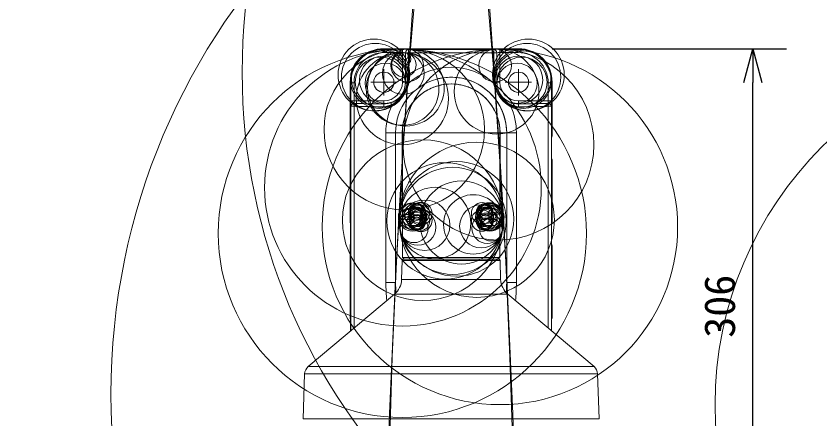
# Model space of a CAD drawing. Units: millimetres, scale not verified. Extents: x -1390 to 23383, y -11727 to 11622.
# Drawn here: x -48.6 to -0.84, y 45.99 to 69.93 of the extents above; entities that cross this region are included whole.
import ezdxf
from ezdxf.enums import TextEntityAlignment as Align

# ---------------------------------------------------------------- set-up
doc = ezdxf.new("R2010")
doc.units = ezdxf.units.MM
doc.header["$LTSCALE"] = 0.125
doc.layers.add('0-0_0', color=7, linetype='Continuous')
doc.layers.add('0-6_SUNPO', color=7, linetype='Continuous')
doc.layers.add('0-4_GAIKEI', color=1, linetype='Continuous', lineweight=18)
doc.styles.add('ＭＳ ゴシック', font='')
doc.styles.get('ＭＳ ゴシック').set_extended_font_data('MS Gothic')

# ---------------------------------------------------------------- blocks, each defined once
blk = doc.blocks.new('_OPEN30')
at = {"layer": '0-0_0'}
blk.add_line((0, 0), (-1, 0), dxfattribs=at)
blk.add_lwpolyline([(-1, 0.26795), (0, 0), (-1, -0.26795)], dxfattribs=at)
blk = doc.blocks.new('D1')
at = {"layer": '0-6_SUNPO'}
for p, q in [((47.7348, -50.5027), (61.6554, -50.5027)), ((59.6554, -79.0991), (59.6554, -52.5027)), ((43.7367, -81.0991), (61.6554, -81.0991))]:
    blk.add_line(p, q, dxfattribs=at)
at = {"layer": '0-6_SUNPO', "xscale": 2, "yscale": 2}
for p, rotation in [((59.6554, -50.5027), 90), ((59.6554, -81.0991), 270)]:
    blk.add_blockref('_OPEN30', p, dxfattribs=dict(at, rotation=rotation))
at = {"layer": '0-6_SUNPO', "style": 'ＭＳ ゴシック'}
blk.add_text('306', height=1.833, rotation=90, dxfattribs=at).set_placement((59.1554, -67.6759), align=Align.BOTTOM_LEFT)

msp = doc.modelspace()

# ---------------------------------------------------------------- linework, layer by layer
at = {"layer": '0-4_GAIKEI', "color": 7}
for p, q in [((-18.7562, 67.9888), (-26.7514, 67.9888)), ((-18.7562, 67.9887), (-26.7514, 67.9887)), ((-28.7502, 62.7923), (-28.7502, 65.9899)), ((-28.7502, 62.7923), (-28.7502, 65.9899)), ((-28.7502, 62.7923), (-28.7257, 62.7923)), ((-28.7257, 62.7923), (-28.7258, 62.7855)), ((-25.6538, 62.9923), (-25.6538, 58.0856)), ((-19.8538, 62.9923), (-19.8538, 58.0856)), ((-19.85, 62.9923), (-19.85, 61.1147)), ((-16.7818, 62.7855), (-16.7818, 62.7923)), ((-16.7818, 62.7855), (-16.7818, 61.3991)), ((-28.7502, 57.6923), (-28.7502, 61.3923)), ((-28.7502, 57.6923), (-28.7502, 61.3923)), ((-28.7258, 61.3991), (-28.7257, 61.3923)), ((-16.7818, 61.3923), (-16.7818, 61.3991)), ((-16.7574, 61.3923), (-16.7818, 61.3923)), ((-16.7574, 61.3923), (-16.7574, 57.6923)), ((-25.6538, 57.899), (-25.6538, 55.5923)), ((-19.8538, 57.899), (-19.8538, 55.5923)), ((-28.7502, 57.6923), (-28.7257, 57.6923)), ((-28.7257, 57.6923), (-28.7258, 57.6855)), ((-16.7818, 57.6855), (-16.7818, 57.6923)), ((-16.7818, 57.6855), (-16.7818, 56.2991)), ((-28.7502, 51.9923), (-28.7502, 56.2923)), ((-28.7502, 51.9923), (-28.7502, 56.2923)), ((-28.7258, 56.2991), (-28.7257, 56.2923)), ((-16.7818, 56.2923), (-16.7818, 56.2991)), ((-16.7574, 56.2923), (-16.7818, 56.2923)), ((-16.7574, 56.2923), (-16.7574, 51.9923)), ((-25.6538, 55.5923), (-25.5538, 55.4923)), ((-19.8538, 55.5923), (-19.9538, 55.4923)), ((-25.6571, 55.3958), (-25.6963, 54.2749)), ((-19.8504, 55.3958), (-19.8113, 54.2749)), ((-26.1242, 53.3976), (-31.243, 49.1024)), ((-19.3833, 53.3976), (-14.2645, 49.1024)), ((-28.7502, 51.9923), (-28.7257, 51.9923)), ((-28.7257, 51.9923), (-28.7258, 51.9855)), ((-28.7257, 51.2146), (-28.7257, 51.9923)), ((-16.7818, 51.9855), (-16.7818, 51.9923)), ((-16.7818, 51.9855), (-16.7818, 51.2146)), ((-31.457, 48.6637), (-31.5503, 45.9927)), ((-14.0505, 48.6637), (-13.9573, 45.9927))]:
    msp.add_line(p, q, dxfattribs=at)
at = {"layer": '0-4_GAIKEI'}
for p, q in [((-26.7514, 67.9887), (-26.7199, 67.9572)), ((-25.6468, 67.9566), (-26.7199, 67.9572)), ((-19.8608, 67.9566), (-18.7876, 67.9572)), ((-18.7562, 67.9887), (-18.7876, 67.9572)), ((-25.6503, 67.7567), (-26.7234, 67.7573)), ((-25.6503, 67.7567), (-25.6503, 65.9923)), ((-25.4681, 67.7479), (-25.4681, 65.9923)), ((-25.4681, 67.7479), (-25.2875, 67.7479)), ((-25.2875, 67.7479), (-25.2875, 65.9923)), ((-20.2201, 65.9923), (-20.2201, 67.7479)), ((-20.0395, 67.7479), (-20.2201, 67.7479)), ((-20.0395, 65.9923), (-20.0395, 67.7479)), ((-19.8573, 67.7567), (-18.7842, 67.7573)), ((-19.8573, 67.7567), (-19.8573, 65.9923)), ((-26.7541, 66.7733), (-26.7541, 65.2113)), ((-18.7534, 66.7733), (-18.7534, 65.2113)), ((-28.7502, 65.9899), (-28.7198, 65.9595)), ((-28.7198, 65.9595), (-28.5234, 65.9595)), ((-28.7198, 64.8895), (-28.7198, 65.9595)), ((-28.5234, 64.8895), (-28.5234, 65.9595)), ((-25.9731, 65.9923), (-27.5352, 65.9923)), ((-25.2875, 65.9923), (-25.6503, 65.9923)), ((-25.4688, 65.9495), (-25.2883, 65.9434)), ((-20.2201, 65.9923), (-19.8573, 65.9923)), ((-20.0387, 65.9495), (-20.2193, 65.9434)), ((-17.9724, 65.9923), (-19.5344, 65.9923)), ((-16.9842, 64.8895), (-16.9842, 65.9595)), ((-16.7878, 65.9595), (-16.9842, 65.9595)), ((-16.7574, 65.9899), (-16.7878, 65.9595)), ((-16.7878, 64.8895), (-16.7878, 65.9595)), ((-28.7198, 64.8895), (-28.5234, 64.8895)), ((-28.7139, 64.5644), (-28.5256, 64.5644)), ((-28.7139, 64.5644), (-28.7139, 51.2245)), ((-28.5256, 64.5644), (-28.5256, 51.3825)), ((-27.5944, 64.8923), (-26.7503, 64.8923)), ((-17.9132, 64.8923), (-18.7573, 64.8923)), ((-16.7878, 64.8895), (-16.9842, 64.8895)), ((-16.9819, 51.3825), (-16.9819, 64.5644)), ((-16.7936, 64.5644), (-16.9819, 64.5644)), ((-16.7936, 51.2245), (-16.7936, 64.5644)), ((-26.6305, 62.9923), (-26.6305, 54.0923)), ((-26.6305, 62.9923), (-18.877, 62.9923)), ((-26.0538, 54.0923), (-26.0538, 62.9923)), ((-26.0535, 54.0972), (-26.0535, 62.9923)), ((-25.6575, 61.1147), (-25.6575, 62.9923)), ((-19.454, 62.9923), (-19.454, 54.0972)), ((-19.4538, 62.9923), (-19.4538, 54.0923)), ((-18.877, 54.0923), (-18.877, 62.9923)), ((-25.6538, 61.1147), (-25.6575, 61.1147)), ((-19.8538, 61.1147), (-19.8538, 61.1054)), ((-19.8538, 61.1147), (-19.85, 61.1147)), ((-25.3064, 58.281), (-25.4832, 58.1366)), ((-25.3064, 58.4923), (-24.8822, 58.4923)), ((-25.1296, 58.1366), (-25.3064, 58.281)), ((-24.8115, 58.5173), (-24.8822, 58.5173)), ((-24.6983, 58.5673), (-24.8115, 58.5673)), ((-20.8092, 58.5673), (-20.6961, 58.5673)), ((-20.6961, 58.5173), (-20.6254, 58.5173)), ((-20.2011, 58.4923), (-20.6254, 58.4923)), ((-20.2011, 58.281), (-20.3779, 58.1366)), ((-20.0243, 58.1366), (-20.2011, 58.281)), ((-25.4832, 58.1366), (-25.4832, 57.848)), ((-25.4832, 58.1366), (-25.2711, 58.1366)), ((-25.4832, 57.848), (-25.3064, 57.7036)), ((-25.4832, 57.848), (-25.2711, 57.848)), ((-25.3064, 57.7036), (-25.1296, 57.848)), ((-25.1296, 57.848), (-25.1296, 58.1366)), ((-20.3779, 58.1366), (-20.3779, 57.848)), ((-20.3779, 57.848), (-20.2011, 57.7036)), ((-20.2365, 58.1366), (-20.3072, 58.1944)), ((-20.3072, 57.7902), (-20.2365, 57.848)), ((-20.0243, 58.1366), (-20.2365, 58.1366)), ((-20.2365, 57.848), (-20.2365, 58.1366)), ((-20.0243, 57.848), (-20.0243, 58.1366)), ((-25.3064, 57.4923), (-24.8822, 57.4923)), ((-24.8115, 57.4673), (-24.8822, 57.4673)), ((-24.6983, 57.4173), (-24.8115, 57.4173)), ((-20.8092, 57.4173), (-20.6961, 57.4173)), ((-20.6961, 57.4673), (-20.6254, 57.4673)), ((-20.2011, 57.4923), (-20.6254, 57.4923)), ((-19.8538, 55.5923), (-25.6538, 55.5923)), ((-19.9503, 55.4923), (-25.5572, 55.4923)), ((-19.8504, 55.3958), (-25.6571, 55.3958)), ((-26.6305, 54.0923), (-26.0538, 54.0923)), ((-26.0535, 54.0972), (-26.0538, 54.0972)), ((-19.8113, 54.2749), (-25.6963, 54.2749)), ((-19.454, 54.0972), (-19.4538, 54.0972)), ((-19.454, 54.0972), (-19.454, 54.0922)), ((-19.4538, 54.0923), (-19.454, 54.0922)), ((-18.877, 54.0923), (-19.4538, 54.0923)), ((-19.3833, 53.3976), (-26.1242, 53.3976)), ((-14.2645, 49.1024), (-31.243, 49.1024)), ((-14.0505, 48.6637), (-31.457, 48.6637)), ((-13.9573, 45.9927), (-31.5503, 45.9927))]:
    msp.add_line(p, q, dxfattribs=at)
at = {"layer": '0-4_GAIKEI', "color": 7}
for points in [[(-16.7574, 65.9899), (-16.7574, 62.7923), (-16.7818, 62.7923), (-16.7818, 61.3923)], [(-28.7502, 61.3923), (-28.7257, 61.3923), (-28.7257, 62.7923)], [(-28.7502, 56.2923), (-28.7257, 56.2923), (-28.7257, 57.6923)], [(-16.7574, 57.6923), (-16.7818, 57.6923), (-16.7818, 56.2923)], [(-16.7574, 51.9923), (-16.7818, 51.9923), (-16.7818, 51.2146)]]:
    msp.add_lwpolyline(points, dxfattribs=at)
at = {"layer": '0-4_GAIKEI'}
for points in [[(-25.2004, 58.1944), (-25.2711, 58.1366), (-25.2711, 57.848), (-25.2004, 57.7902)], [(-20.2011, 57.7036), (-20.0243, 57.848), (-20.2365, 57.848)], [(-26.0538, 54.0923), (-26.0535, 54.0922), (-26.0535, 54.0972)]]:
    msp.add_lwpolyline(points, dxfattribs=at)
for centre, radius in [((-676.9037, 58.2506), 712.7527), ((-644.9951, 22.0888), 626.3595), ((598.2915, 22.1524), 625.1617), ((-462.3357, 32.5044), 443.4033), ((416.0256, 32.5542), 442.5992), ((-353.4515, 54.9845), 388.6825), ((-320.8892, 54.3323), 356.7168), ((-236.8494, 54.1472), 272.0774), ((-110.4463, 65.4651), 146.726), ((-96.3256, 48.4224), 132.6051), ((-54.5286, 65.9793), 90.6145), ((-60.1391, 48.015), 96.225), ((-44.1686, 47.9304), 80.2544), ((-22.557, 66.4051), 58.8317), ((-29.3246, 47.6645), 65.5999), ((0.4558, 66.5844), 35.6268), ((-3.4418, 47.4562), 39.5248), ((-27.3414, 66.4298), 2.1296), ((-27.2644, 66.2962), 2.0073), ((-18.1662, 66.4298), 2.1296), ((-18.2432, 66.2962), 2.0073), ((14.5979, 46.8385), 21.6696), ((-25.6524, 57.0175), 10.939), ((-25.6203, 59.7346), 8.2218), ((-19.8564, 57.3991), 10.5575), ((-25.5376, 63.1866), 4.7688), ((-27.0325, 66.1437), 1.7086), ((-26.9744, 66.2228), 1.7083), ((-25.4416, 65.6742), 2.2793), ((-25.3642, 66.9853), 0.966), ((-19.9413, 62.2858), 5.6701), ((-20.0547, 65.4358), 2.518), ((-20.1433, 66.9853), 0.966), ((-18.5331, 66.2228), 1.7083), ((-18.475, 66.1437), 1.7086), ((-26.9593, 65.994), 1.4911), ((-25.6531, 65.0197), 2.737), ((-26.7803, 66.1277), 1.4188), ((-25.641, 65.5965), 2.1601), ((-25.5985, 66.5149), 1.2407), ((-25.561, 67.0284), 0.7258), ((-25.5266, 67.3728), 0.3797), ((-25.502, 67.5519), 0.1989), ((-18.7272, 66.1277), 1.4188), ((-18.5483, 65.994), 1.4911), ((-26.6714, 65.9342), 1.1971), ((-18.8362, 65.9342), 1.1971), ((-26.7541, 65.9923), 0.6008), ((-18.7534, 65.9923), 0.6008), ((-24.4401, 57.7981), 4.7758), ((-21.2302, 57.8264), 4.6117), ((-23.1202, 57.7603), 3.4554), ((-22.4359, 57.8745), 3.4051), ((-22.6616, 57.7606), 3.1788), ((-23.7102, 57.6299), 2.1221), ((-22.1394, 57.6665), 2.4701), ((-21.4418, 57.5507), 1.7629), ((-25.0459, 57.9928), 0.8432), ((-24.3247, 57.5027), 1.4946), ((-25.0062, 58.0144), 0.7982), ((-24.8987, 58.1219), 0.6461), ((-24.8223, 58.2679), 0.4813), ((-24.5587, 58.1909), 0.6759), ((-24.6242, 58.2277), 0.6009), ((-24.7367, 58.3107), 0.4611), ((-20.9145, 58.2091), 0.6371), ((-20.4588, 57.9923), 0.846), ((-20.4759, 57.9846), 0.8273), ((-20.5246, 58.0303), 0.7702), ((-20.7774, 58.3041), 0.4703), ((-20.6464, 58.1802), 0.577), ((-24.7319, 57.385), 1.0707), ((-24.9282, 57.8997), 0.6932), ((-24.8386, 57.7578), 0.5254), ((-24.5586, 57.7938), 0.6761), ((-24.6241, 57.7569), 0.6009), ((-24.8061, 58.3437), 0.4039), ((-24.8052, 58.3957), 0.3519), ((-20.9697, 57.438), 1.2776), ((-20.9145, 57.7755), 0.6371), ((-20.5221, 57.9545), 0.7723), ((-20.6343, 57.8262), 0.6019), ((-20.6983, 58.3167), 0.431), ((-20.7023, 58.3959), 0.3517), ((-24.9546, 57.2973), 0.8313), ((-24.8088, 57.6625), 0.4256), ((-24.7367, 57.6739), 0.461), ((-24.8052, 57.5889), 0.3519), ((-20.6135, 57.3223), 0.903), ((-20.7774, 57.6805), 0.4704), ((-20.6974, 57.673), 0.4361), ((-20.3941, 57.2266), 0.6637), ((-20.7023, 57.5887), 0.3517)]:
    msp.add_circle(centre, radius, dxfattribs=at)
at = {"layer": '0-4_GAIKEI', "color": 7}
for centre, radius, start, end in [((-26.7519, 65.9904), 1.9983, 89.98499, 180.01501), ((-26.7517, 65.9903), 1.9984, 89.98928, 180.01072), ((-18.7558, 65.9903), 1.9984, 359.98928, 90.01072), ((-18.7556, 65.9904), 1.9983, 359.98499, 90.01501), ((-22.7538, 62.9923), 2.9037, 0, 180), ((-22.7538, 62.9923), 2.9, 114.35425, 122.53848), ((-22.7538, 62.9923), 2.9, 108.17107, 114.23633), ((-22.7538, 62.9923), 2.9, 102.29429, 108.09422), ((-22.7538, 62.9923), 2.9, 96.55601, 102.28443), ((-22.7538, 62.9923), 2.9, 82.99882, 96.52047), ((-22.7538, 62.9923), 2.9, 77.25738, 82.96429), ((-22.7538, 62.9923), 2.9, 71.43736, 77.22898), ((-22.7538, 62.9923), 2.9, 64.99615, 71.33898), ((-22.7538, 62.9923), 2.9, 57.35969, 64.91039), ((-22.7538, 62.9923), 2.9, 130.4458, 137.9224), ((-22.7538, 62.9923), 2.9, 122.64383, 130.42238), ((-22.7538, 62.9923), 2.9, 49.68248, 57.34162), ((-22.7538, 62.9923), 2.9, 41.65792, 49.54366), ((-22.7538, 62.9923), 2.9, 147.83327, 157.96446), ((-22.7538, 62.9923), 2.9, 138.07527, 147.67987), ((-22.7538, 62.9923), 2.9, 32.24433, 41.4936), ((-22.7538, 62.9923), 2.9, 21.97972, 32.12574), ((-22.7538, 62.9923), 2.9, 158.07253, 180.00042), ((-22.7538, 62.9923), 2.9, 0, 21.92709), ((-28.5502, 62.7923), 0.2, 180, 208.5881), ((-28.5503, 62.7923), 0.1999, 180.00048, 208.62819), ((-16.9574, 62.7923), 0.2, 331.41166, 0), ((-16.9573, 62.7923), 0.1999, 331.37156, 359.99953), ((-28.5503, 61.3923), 0.1999, 151.37202, 179.99953), ((-28.5502, 61.3923), 0.2, 151.41212, 180), ((-16.9573, 61.3923), 0.1999, 0.00047, 28.62866), ((-16.9574, 61.3923), 0.2, 0, 28.58856), ((-28.5502, 57.6923), 0.2, 180, 208.5881), ((-28.5503, 57.6923), 0.1999, 180.00048, 208.62819), ((-16.9574, 57.6923), 0.2, 331.41166, 0), ((-16.9573, 57.6923), 0.1999, 331.37156, 359.99953), ((-28.5503, 56.2923), 0.1999, 151.37202, 179.99953), ((-28.5502, 56.2923), 0.2, 151.41212, 180), ((-16.9573, 56.2923), 0.1999, 0.00047, 28.62866), ((-16.9574, 56.2923), 0.2, 0, 28.58856), ((-25.5572, 55.3923), 0.1, 90, 178), ((-19.9503, 55.3923), 0.1, 2, 90), ((-26.8956, 54.3168), 1.2, 310, 358), ((-18.612, 54.3168), 1.2, 182, 230), ((-28.5502, 51.9923), 0.2, 180, 208.5881), ((-28.5503, 51.9923), 0.1999, 180.00048, 208.62819), ((-16.9574, 51.9923), 0.2, 331.41166, 0), ((-16.9573, 51.9923), 0.1999, 331.37156, 359.99953), ((-30.8574, 48.6427), 0.6, 130, 178), ((-14.6502, 48.6427), 0.6, 2, 50)]:
    msp.add_arc(centre, radius, start, end, dxfattribs=at)
at = {"layer": '0-4_GAIKEI'}
for centre, radius, start, end in [((-22.7538, 2925.3866), 2857.4399, 269.9493, 270.0507), ((-22.7538, 2936.6557), 2868.9089, 269.9494, 270.0506), ((-26.7503, 65.9923), 1.1, 270, 0), ((-22.7538, 62.9923), 3.3, 104.90797, 180), ((-22.7538, 62.9923), 3.2997, 104.90804, 179.99999), ((-26.7501, 65.9923), 1.2821, 358.08851, 360), ((-26.7486, 65.9923), 1.4612, 358.08207, 0), ((-22.7537, 62.9924), 3.3, 90.00093, 104.91031), ((-22.7538, 62.9923), 3.2997, 359.99995, 104.90974), ((-22.7538, 62.9924), 3.3, 75.10452, 89.99907), ((-22.7538, 62.9923), 3.3, 0, 75.10564), ((-18.7589, 65.9923), 1.4612, 180, 181.91793), ((-18.7574, 65.9923), 1.2821, 180, 181.91149), ((-18.7573, 65.9923), 1.1, 180, 270), ((-23.6833, 283.0402), 218.5295, 268.73031, 268.97197), ((-27.6562, -72.7338), 137.6261, 89.97427, 90.36104), ((-34.2781, -660.3755), 725.1254, 89.47202, 89.5448), ((-25.3848, 189.8951), 125.3688, 268.9857, 269.3721), ((-25.3795, 314.6841), 249.9749, 269.49193, 269.68536), ((-26.7426, 65.9845), 1.4507, 269.36408, 288.51903), ((-26.7442, 65.9856), 1.2726, 269.63729, 288.74225), ((-22.7107, 62.9927), 3.9198, 155.6504, 180.0058), ((-18.765, 65.9845), 1.4507, 251.48097, 270.63592), ((-22.7968, 62.9927), 3.9198, 359.9942, 24.3496), ((-18.7634, 65.9856), 1.2726, 251.25775, 270.36271), ((-20.1295, 314.9057), 250.1964, 270.3147, 270.50796), ((-20.1253, 190.04), 125.5137, 270.62835, 271.0143), ((-17.8514, -72.7338), 137.6261, 89.63896, 90.02573), ((-11.2295, -660.3755), 725.1255, 90.4552, 90.52798), ((-21.8242, 283.0402), 218.5295, 271.02803, 271.26969), ((-19.507, 61.1113), 6.1505, 179.96906, 180.79408), ((-25.8905, 61.0665), 0.237, 350.19013, 357.02471), ((-21.3957, 61.0108), 4.2612, 179.79473, 182.21362), ((-19.6171, 61.0665), 0.237, 182.90209, 189.81039), ((-24.1127, 61.0108), 4.2621, 357.78777, 0.20587), ((-26.0183, 61.1115), 6.1683, 359.2071, 0.02974), ((42.496, 52.9231), 68.5255, 173.99807, 175.6438), ((-88.008, 52.9226), 68.53, 4.35634, 6.00207), ((-23.3125, 57.8548), 3.6467, 3.07923, 4.29791), ((-15.7343, 54.1048), 10.8963, 180.06548, 185.72305), ((-16.0727, 54.0969), 9.9811, 180.02659, 183.53954), ((-16.2645, 54.1071), 9.789, 180.08711, 183.66141), ((-29.24, 54.107), 9.786, 356.33806, 359.91347), ((-29.4348, 54.0969), 9.9811, 356.46046, 359.97341), ((-29.7732, 54.1048), 10.8962, 354.27691, 359.93449)]:
    msp.add_arc(centre, radius, start, end, dxfattribs=at)
for centre, major_axis, ratio, start_param, end_param in [((-26.7177, 65.9562), (-1.6387, 1.152), 0.998382, 5.3254736, 6.8950519), ((-26.7199, 67.7573), (0.0001, 0.2), 0.017452, 0.0349119, 1.5708069), ((-25.6468, 67.7567), (0.0001, 0.2), 0.017452, 0.0349119, 1.570807), ((-25.2824, 67.7479), (0.0174, 0.1992), 0.927967, 0.0937868, 1.6516195), ((-25.2824, 67.7479), (0.0002, 0.2), 0.025337, 0.0349178, 1.5708188), ((-20.2252, 67.7479), (-0.0002, 0.2), 0.025337, 4.7123666, 6.2482675), ((-20.2252, 67.7479), (-0.0174, 0.1992), 0.927967, 4.631566, 6.1893987), ((-19.8608, 67.7567), (-0.0001, 0.2), 0.017452, 4.7123783, 6.2482734), ((-18.7898, 65.9562), (1.6387, 1.152), 0.998382, 5.6713188, 7.2408972), ((-18.7876, 67.7573), (-0.0001, 0.2), 0.017452, 4.7123783, 6.2482734), ((-26.7212, 65.9562), (-1.4629, 1.0546), 0.998075, 5.3373379, 6.9069161), ((-19.8538, 67.7427), (-0.2, 0), 0.069842, 4.7298433, 5.9026197), ((-18.7863, 65.9562), (1.4629, 1.0546), 0.998075, 5.6594581, 7.2290365), ((-22.7538, 62.9923), (0, 3.9), 0.994036, 5.5706268, 6.9957437), ((-28.7058, 64.8897), (0, 0.4), 0.034947, 1.5711572, 2.5202835), ((-28.5141, 64.5644), (0.1998, 0.0097), 0.812924, 1.5467554, 3.0816298), ((-28.5141, 64.5644), (0.0044, 0.2), 0.057704, 0.6226279, 1.5720756), ((-28.5058, 64.8904), (0.0014, 0.2008), 0.08758, 1.5758656, 2.5222685), ((-26.7507, 64.5338), (0.0022, 0.2), 0.040047, 0.4599176, 1.5712447), ((-26.7538, 64.8923), (0, 0.2), 0.017452, 3.6011921, 4.712389), ((-26.2747, 64.6088), (-0.0636, 0.1896), 0.03345, 0.4274203, 1.5595732), ((-19.2328, 64.6088), (0.0636, 0.1896), 0.03345, 4.7236124, 5.8557648), ((-18.7538, 64.8923), (0, 0.2), 0.017452, 1.5707963, 2.681997), ((-18.7569, 64.5338), (-0.0022, 0.2), 0.040047, 4.7119406, 5.8232678), ((-16.9935, 64.5644), (-0.0044, 0.2), 0.057704, 4.7111097, 5.6605574), ((-16.9935, 64.5644), (-0.1998, 0.0097), 0.812924, 3.2015553, 4.7364297), ((-17.0017, 64.8904), (-0.0014, 0.2008), 0.08758, 3.7609167, 4.7073196), ((-16.8017, 64.8897), (0, 0.4), 0.034947, 3.7629018, 4.7120281), ((-22.7538, 62.2349), (-2.9, 0), 0.93051, 3.1395234, 3.1415927), ((-25.3064, 57.9923), (-0.0776, 0.5003), 0.694074, 6.063347, 9.2049397), ((-25.3064, 57.9923), (0, 0.5), 0.707107, 5.7831853, 6.2831562), ((-25.3064, 57.9923), (0, 0.5), 0.707107, 3.1415636, 5.7831853), ((-24.7324, 57.9923), (0, 0.7517), 0.707107, 0.0320054, 0.8430721), ((-24.6983, 57.9923), (0, 0.7017), 0.707107, 5.9352489, 7.0608711), ((-24.8115, 57.9923), (0, 0.575), 0.707107, 6.2831853, 6.799661), ((-24.8822, 57.9923), (0, 0.525), 0.707107, 0, 0.3098462), ((-24.8822, 57.9923), (0, 0.525), 0.707107, 4.712389, 6.2831853), ((-24.8822, 57.9923), (0, 0.5), 0.707107, 5.7831853, 6.2831562), ((-24.8822, 57.9923), (0, 0.5), 0.707107, 3.1415636, 5.7831853), ((-24.8115, 57.9923), (0, 0.575), 0.707107, 3.1415927, 6.2831853), ((-24.8115, 57.9923), (0, 0.525), 0.707107, 4.712389, 6.2831853), ((-24.6983, 57.9923), (0, 0.575), 0.707107, 3.1415927, 6.2831853), ((-20.8092, 57.9923), (0, 0.575), 0.707107, 6.2831853, 7.8539816), ((-20.6961, 57.9923), (0, 0.575), 0.707107, 6.2831853, 7.8539816), ((-20.6961, 57.9923), (0, -0.525), 0.707107, 3.1415927, 6.2831853), ((-20.6254, 57.9923), (0, -0.525), 0.707107, 3.1415927, 6.2831853), ((-20.6254, 57.9923), (-0.0776, 0.5003), 0.694074, 6.063347, 9.2049397), ((-20.8092, 57.9923), (0, 0.7017), 0.707107, 5.5054995, 6.6311217), ((-20.7751, 57.9923), (0, 0.7517), 0.707107, 5.4401133, 6.2512407), ((-20.6961, 57.9923), (0, 0.575), 0.707107, 5.7667097, 6.2831853), ((-20.6254, 57.9923), (0, 0.525), 0.707107, 5.9733391, 6.2831853), ((-20.2011, 57.9923), (-0.0776, 0.5003), 0.694074, 6.063347, 9.2049397), ((-20.2011, 57.9923), (0, 0.5), 0.707107, 5.7831853, 6.2831562), ((-20.2011, 57.9923), (0, 0.5), 0.707107, 3.1415636, 5.7831853), ((-25.3323, 58.1316), (-0.4987, 0.0366), 0.819277, 0.0979077, 0.9317988), ((-24.8822, 57.9923), (0, 0.525), 0.707107, 3.1415927, 4.712389), ((-24.8115, 57.9923), (0, 0.525), 0.707107, 3.1415927, 4.712389), ((-20.8092, 57.9923), (0, 0.575), 0.707107, 1.5707963, 3.1415927), ((-20.6961, 57.9923), (0, 0.575), 0.707107, 1.5707963, 3.1415927), ((-20.1752, 58.1316), (0.4987, 0.0366), 0.819271, 5.3513906, 6.1852807), ((-20.2011, 57.9923), (0, 0.5), 0.707107, 4.5247042, 4.8095609), ((-24.7324, 57.9923), (0, 0.7517), 0.707107, 2.2985206, 3.1096512), ((-24.6983, 57.9923), (0, 0.7017), 0.707107, 2.3639069, 3.48953), ((-24.8115, 57.9923), (0, 0.575), 0.707107, 2.6251171, 3.1415927), ((-24.8822, 57.9923), (0, 0.525), 0.707107, 2.8317465, 3.1415927), ((-20.8092, 57.9923), (0, 0.7017), 0.707107, 2.7936553, 3.9192784), ((-20.7751, 57.9923), (0, 0.7517), 0.707107, 3.1735982, 3.9846648), ((-20.6961, 57.9923), (0, 0.575), 0.707107, 3.1415927, 3.6580682), ((-20.6254, 57.9923), (0, 0.525), 0.707107, 3.1415927, 3.4514388)]:
    msp.add_ellipse(centre, major_axis=major_axis, ratio=ratio, start_param=start_param, end_param=end_param, dxfattribs=at)

# ---------------------------------------------------------------- block references
at = {"layer": '0-6_SUNPO'}
msp.add_blockref('D1', (-64.4904, 118.4914), dxfattribs=at)

doc.saveas('drawing.dxf')
